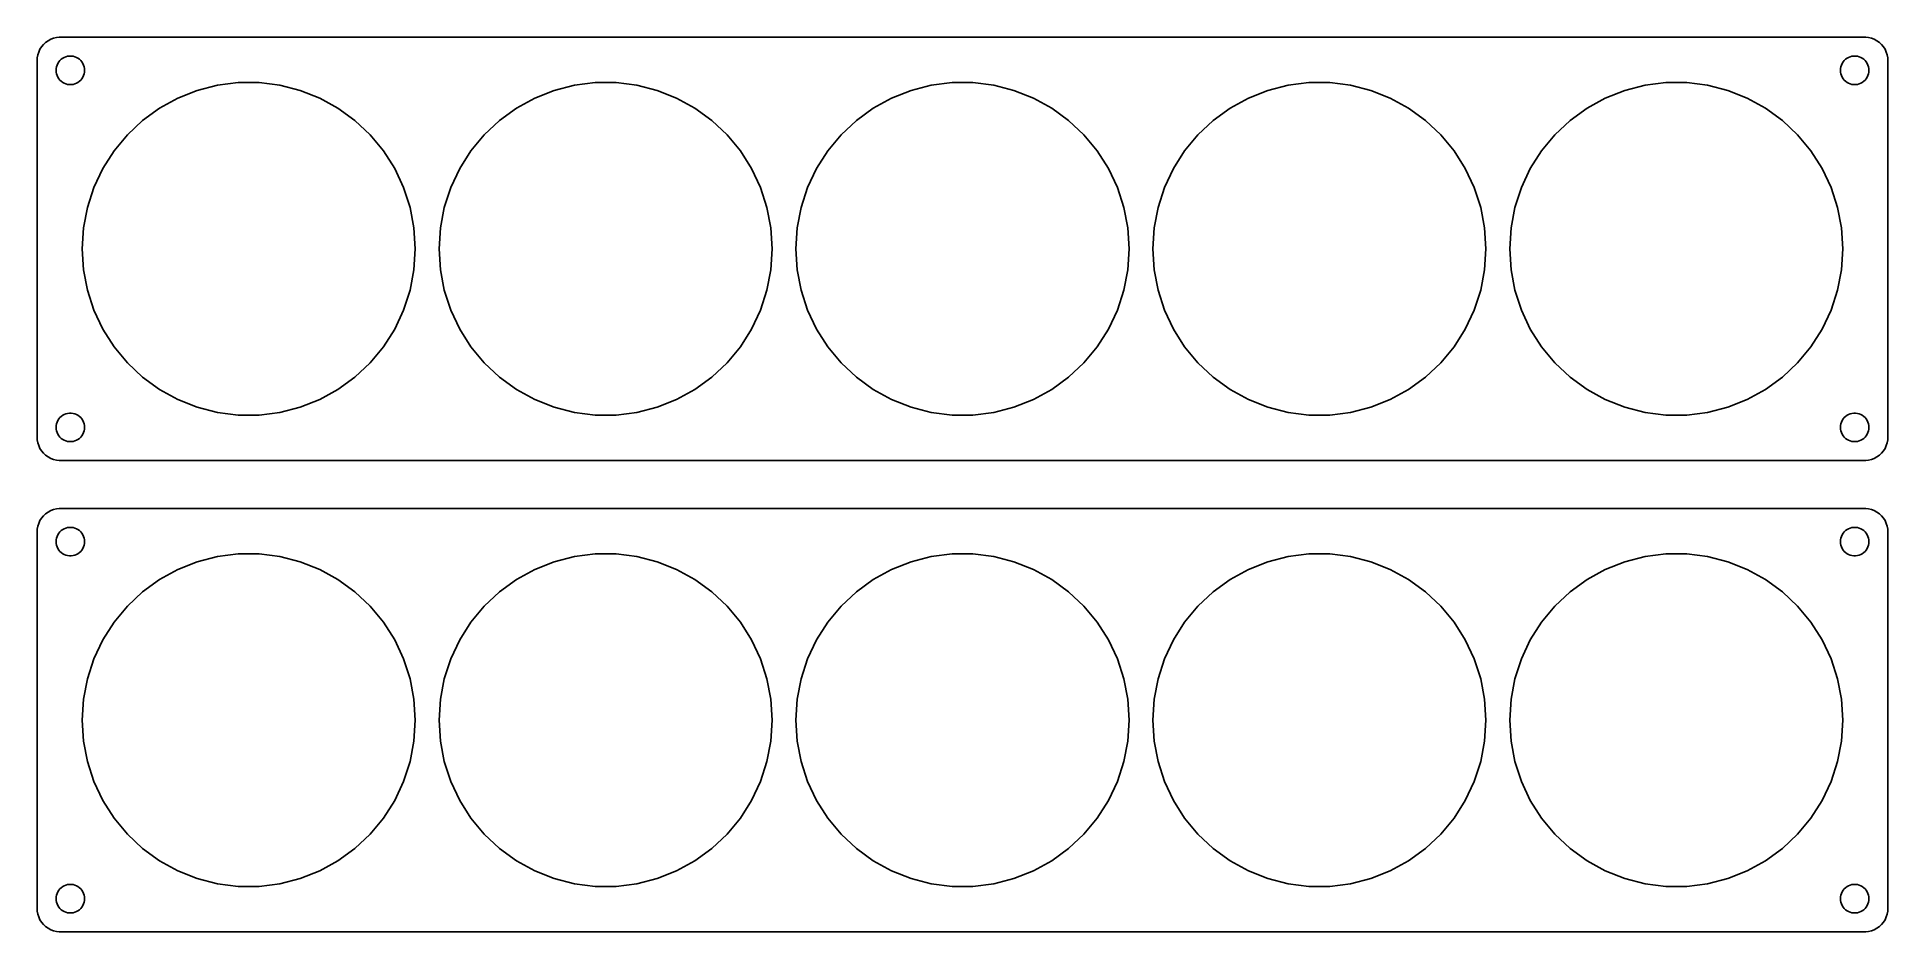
# Model space of a CAD drawing. Header units: metres. Extents: x -194 to 194, y 55 to 242.
import ezdxf

# ---------------------------------------------------------------- set-up
doc = ezdxf.new("R2010")
doc.units = ezdxf.units.M

msp = doc.modelspace()

# ---------------------------------------------------------------- linework, layer by layer
for p, q in [((-192.687, 241.353), (-193.145, 240.923)), ((-192.179, 241.722), (-192.687, 241.353)), ((-191.629, 242.024), (-192.179, 241.722)), ((-191.045, 242.255), (-191.629, 242.024)), ((-190.437, 242.411), (-191.045, 242.255)), ((-189.814, 242.49), (-190.437, 242.411)), ((189.814, 242.49), (-189.814, 242.49)), ((190.437, 242.411), (189.814, 242.49)), ((191.045, 242.255), (190.437, 242.411)), ((191.629, 242.024), (191.045, 242.255)), ((192.179, 241.722), (191.629, 242.024)), ((192.687, 241.353), (192.179, 241.722)), ((193.145, 240.923), (192.687, 241.353)), ((-194.461, 238.127), (-194.5, 237.5)), ((-194.5, 237.5), (-194.5, 158.5)), ((-194.343, 238.743), (-194.461, 238.127)), ((-194.149, 239.341), (-194.343, 238.743)), ((-193.882, 239.909), (-194.149, 239.341)), ((-193.545, 240.439), (-193.882, 239.909)), ((-193.145, 240.923), (-193.545, 240.439)), ((-189.927, 237.263), (-189.687, 237.554)), ((-189.687, 237.554), (-189.412, 237.812)), ((-189.412, 237.812), (-189.107, 238.033)), ((-189.107, 238.033), (-188.777, 238.214)), ((-188.777, 238.214), (-188.427, 238.353)), ((-188.427, 238.353), (-188.062, 238.447)), ((-188.062, 238.447), (-187.688, 238.494)), ((-187.688, 238.494), (-187.312, 238.494)), ((-187.312, 238.494), (-186.938, 238.447)), ((-186.938, 238.447), (-186.573, 238.353)), ((-186.573, 238.353), (-186.223, 238.214)), ((-186.223, 238.214), (-185.893, 238.033)), ((-185.893, 238.033), (-185.588, 237.812)), ((-185.588, 237.812), (-185.313, 237.554)), ((-185.313, 237.554), (-185.073, 237.263)), ((185.073, 237.263), (185.313, 237.554)), ((185.313, 237.554), (185.588, 237.812)), ((185.588, 237.812), (185.893, 238.033)), ((185.893, 238.033), (186.223, 238.214)), ((186.223, 238.214), (186.573, 238.353)), ((186.573, 238.353), (186.938, 238.447)), ((186.938, 238.447), (187.312, 238.494)), ((187.312, 238.494), (187.688, 238.494)), ((187.688, 238.494), (188.062, 238.447)), ((188.062, 238.447), (188.427, 238.353)), ((188.427, 238.353), (188.777, 238.214)), ((188.777, 238.214), (189.107, 238.033)), ((189.107, 238.033), (189.412, 237.812)), ((189.412, 237.812), (189.687, 237.554)), ((189.687, 237.554), (189.927, 237.263)), ((193.545, 240.439), (193.145, 240.923)), ((193.882, 239.909), (193.545, 240.439)), ((194.149, 239.341), (193.882, 239.909)), ((194.343, 238.743), (194.149, 239.341)), ((194.461, 238.127), (194.343, 238.743)), ((194.5, 237.5), (194.461, 238.127)), ((194.5, 158.5), (194.5, 237.5)), ((-190.5, 235.5), (-190.476, 235.876)), ((-190.476, 235.124), (-190.5, 235.5)), ((-190.476, 235.876), (-190.406, 236.246)), ((-190.406, 234.754), (-190.476, 235.124)), ((-190.406, 236.246), (-190.289, 236.604)), ((-190.289, 234.396), (-190.406, 234.754)), ((-190.289, 236.604), (-190.129, 236.945)), ((-190.129, 234.055), (-190.289, 234.396)), ((-190.129, 236.945), (-189.927, 237.263)), ((-189.927, 233.737), (-190.129, 234.055)), ((-189.687, 233.446), (-189.927, 233.737)), ((-189.412, 233.188), (-189.687, 233.446)), ((-185.313, 233.446), (-185.588, 233.188)), ((-185.073, 233.737), (-185.313, 233.446)), ((-185.073, 237.263), (-184.871, 236.945)), ((-184.871, 234.055), (-185.073, 233.737)), ((-184.871, 236.945), (-184.711, 236.604)), ((-184.711, 234.396), (-184.871, 234.055)), ((-184.711, 236.604), (-184.594, 236.246)), ((-184.594, 234.754), (-184.711, 234.396)), ((-184.594, 236.246), (-184.524, 235.876)), ((-184.524, 235.124), (-184.594, 234.754)), ((-184.524, 235.876), (-184.5, 235.5)), ((-184.5, 235.5), (-184.524, 235.124)), ((184.5, 235.5), (184.524, 235.876)), ((184.524, 235.124), (184.5, 235.5)), ((184.524, 235.876), (184.594, 236.246)), ((184.594, 234.754), (184.524, 235.124)), ((184.594, 236.246), (184.711, 236.604)), ((184.711, 234.396), (184.594, 234.754)), ((184.711, 236.604), (184.871, 236.945)), ((184.871, 234.055), (184.711, 234.396)), ((184.871, 236.945), (185.073, 237.263)), ((185.073, 233.737), (184.871, 234.055)), ((185.313, 233.446), (185.073, 233.737)), ((185.588, 233.188), (185.313, 233.446)), ((189.687, 233.446), (189.412, 233.188)), ((189.927, 233.737), (189.687, 233.446)), ((189.927, 237.263), (190.129, 236.945)), ((190.129, 234.055), (189.927, 233.737)), ((190.129, 236.945), (190.289, 236.604)), ((190.289, 234.396), (190.129, 234.055)), ((190.289, 236.604), (190.406, 236.246)), ((190.406, 234.754), (190.289, 234.396)), ((190.406, 236.246), (190.476, 235.876)), ((190.476, 235.124), (190.406, 234.754)), ((190.476, 235.876), (190.5, 235.5)), ((190.5, 235.5), (190.476, 235.124)), ((-189.107, 232.967), (-189.412, 233.188)), ((-188.777, 232.786), (-189.107, 232.967)), ((-188.427, 232.647), (-188.777, 232.786)), ((-188.062, 232.553), (-188.427, 232.647)), ((-187.688, 232.506), (-188.062, 232.553)), ((-187.312, 232.506), (-187.688, 232.506)), ((-186.938, 232.553), (-187.312, 232.506)), ((-186.573, 232.647), (-186.938, 232.553)), ((-186.223, 232.786), (-186.573, 232.647)), ((-185.893, 232.967), (-186.223, 232.786)), ((-185.588, 233.188), (-185.893, 232.967)), ((-168.754, 227.551), (-164.902, 229.669)), ((-164.902, 229.669), (-160.816, 231.287)), ((-160.816, 231.287), (-156.558, 232.38)), ((-156.558, 232.38), (-152.198, 232.931)), ((-152.198, 232.931), (-147.802, 232.931)), ((-147.802, 232.931), (-143.442, 232.38)), ((-143.442, 232.38), (-139.184, 231.287)), ((-139.184, 231.287), (-135.098, 229.669)), ((-135.098, 229.669), (-131.246, 227.551)), ((-93.7539, 227.551), (-89.9023, 229.669)), ((-89.9023, 229.669), (-85.8156, 231.287)), ((-85.8156, 231.287), (-81.5583, 232.38)), ((-81.5583, 232.38), (-77.1977, 232.931)), ((-77.1977, 232.931), (-72.8023, 232.931)), ((-72.8023, 232.931), (-68.4417, 232.38)), ((-68.4417, 232.38), (-64.1844, 231.287)), ((-64.1844, 231.287), (-60.0977, 229.669)), ((-60.0977, 229.669), (-56.2461, 227.551)), ((-18.7539, 227.551), (-14.9023, 229.669)), ((-14.9023, 229.669), (-10.8156, 231.287)), ((-10.8156, 231.287), (-6.5583, 232.38)), ((-6.5583, 232.38), (-2.1977, 232.931)), ((-2.1977, 232.931), (2.1977, 232.931)), ((2.1977, 232.931), (6.5583, 232.38)), ((6.5583, 232.38), (10.8156, 231.287)), ((10.8156, 231.287), (14.9023, 229.669)), ((14.9023, 229.669), (18.7539, 227.551)), ((56.2461, 227.551), (60.0977, 229.669)), ((60.0977, 229.669), (64.1844, 231.287)), ((64.1844, 231.287), (68.4417, 232.38)), ((68.4417, 232.38), (72.8023, 232.931)), ((72.8023, 232.931), (77.1977, 232.931)), ((77.1977, 232.931), (81.5583, 232.38)), ((81.5583, 232.38), (85.8156, 231.287)), ((85.8156, 231.287), (89.9023, 229.669)), ((89.9023, 229.669), (93.7539, 227.551)), ((131.246, 227.551), (135.098, 229.669)), ((135.098, 229.669), (139.184, 231.287)), ((139.184, 231.287), (143.442, 232.38)), ((143.442, 232.38), (147.802, 232.931)), ((147.802, 232.931), (152.198, 232.931)), ((152.198, 232.931), (156.558, 232.38)), ((156.558, 232.38), (160.816, 231.287)), ((160.816, 231.287), (164.902, 229.669)), ((164.902, 229.669), (168.754, 227.551)), ((185.893, 232.967), (185.588, 233.188)), ((186.223, 232.786), (185.893, 232.967)), ((186.573, 232.647), (186.223, 232.786)), ((186.938, 232.553), (186.573, 232.647)), ((187.312, 232.506), (186.938, 232.553)), ((187.688, 232.506), (187.312, 232.506)), ((188.062, 232.553), (187.688, 232.506)), ((188.427, 232.647), (188.062, 232.553)), ((188.777, 232.786), (188.427, 232.647)), ((189.107, 232.967), (188.777, 232.786)), ((189.412, 233.188), (189.107, 232.967)), ((-172.31, 224.968), (-168.754, 227.551)), ((-131.246, 227.551), (-127.69, 224.968)), ((-97.3098, 224.968), (-93.7539, 227.551)), ((-56.2461, 227.551), (-52.6902, 224.968)), ((-22.3098, 224.968), (-18.7539, 227.551)), ((18.7539, 227.551), (22.3098, 224.968)), ((52.6902, 224.968), (56.2461, 227.551)), ((93.7539, 227.551), (97.3098, 224.968)), ((127.69, 224.968), (131.246, 227.551)), ((168.754, 227.551), (172.31, 224.968)), ((-178.316, 218.572), (-175.514, 221.959)), ((-175.514, 221.959), (-172.31, 224.968)), ((-127.69, 224.968), (-124.486, 221.959)), ((-124.486, 221.959), (-121.684, 218.572)), ((-103.316, 218.572), (-100.514, 221.959)), ((-100.514, 221.959), (-97.3098, 224.968)), ((-52.6902, 224.968), (-49.4861, 221.959)), ((-49.4861, 221.959), (-46.6844, 218.572)), ((-28.3156, 218.572), (-25.5139, 221.959)), ((-25.5139, 221.959), (-22.3098, 224.968)), ((22.3098, 224.968), (25.5139, 221.959)), ((25.5139, 221.959), (28.3156, 218.572)), ((46.6844, 218.572), (49.4861, 221.959)), ((49.4861, 221.959), (52.6902, 224.968)), ((97.3098, 224.968), (100.514, 221.959)), ((100.514, 221.959), (103.316, 218.572)), ((121.684, 218.572), (124.486, 221.959)), ((124.486, 221.959), (127.69, 224.968)), ((172.31, 224.968), (175.514, 221.959)), ((175.514, 221.959), (178.316, 218.572)), ((-180.671, 214.861), (-178.316, 218.572)), ((-121.684, 218.572), (-119.329, 214.861)), ((-105.671, 214.861), (-103.316, 218.572)), ((-46.6844, 218.572), (-44.3293, 214.861)), ((-30.6707, 214.861), (-28.3156, 218.572)), ((28.3156, 218.572), (30.6707, 214.861)), ((44.3293, 214.861), (46.6844, 218.572)), ((103.316, 218.572), (105.671, 214.861)), ((119.329, 214.861), (121.684, 218.572)), ((178.316, 218.572), (180.671, 214.861)), ((-182.542, 210.884), (-180.671, 214.861)), ((-119.329, 214.861), (-117.458, 210.884)), ((-107.542, 210.884), (-105.671, 214.861)), ((-44.3293, 214.861), (-42.4578, 210.884)), ((-32.5422, 210.884), (-30.6707, 214.861)), ((30.6707, 214.861), (32.5422, 210.884)), ((42.4578, 210.884), (44.3293, 214.861)), ((105.671, 214.861), (107.542, 210.884)), ((117.458, 210.884), (119.329, 214.861)), ((180.671, 214.861), (182.542, 210.884)), ((-183.9, 206.704), (-182.542, 210.884)), ((-117.458, 210.884), (-116.1, 206.704)), ((-108.9, 206.704), (-107.542, 210.884)), ((-42.4578, 210.884), (-41.0996, 206.704)), ((-33.9004, 206.704), (-32.5422, 210.884)), ((32.5422, 210.884), (33.9004, 206.704)), ((41.0996, 206.704), (42.4578, 210.884)), ((107.542, 210.884), (108.9, 206.704)), ((116.1, 206.704), (117.458, 210.884)), ((182.542, 210.884), (183.9, 206.704)), ((-184.724, 202.387), (-183.9, 206.704)), ((-116.1, 206.704), (-115.276, 202.387)), ((-109.724, 202.387), (-108.9, 206.704)), ((-41.0996, 206.704), (-40.276, 202.387)), ((-34.724, 202.387), (-33.9004, 206.704)), ((33.9004, 206.704), (34.724, 202.387)), ((40.276, 202.387), (41.0996, 206.704)), ((108.9, 206.704), (109.724, 202.387)), ((115.276, 202.387), (116.1, 206.704)), ((183.9, 206.704), (184.724, 202.387)), ((-185, 198), (-184.724, 202.387)), ((-115.276, 202.387), (-115, 198)), ((-110, 198), (-109.724, 202.387)), ((-40.276, 202.387), (-40, 198)), ((-35, 198), (-34.724, 202.387)), ((34.724, 202.387), (35, 198)), ((40, 198), (40.276, 202.387)), ((109.724, 202.387), (110, 198)), ((115, 198), (115.276, 202.387)), ((184.724, 202.387), (185, 198)), ((-184.724, 193.613), (-185, 198)), ((-115, 198), (-115.276, 193.613)), ((-109.724, 193.613), (-110, 198)), ((-40, 198), (-40.276, 193.613)), ((-34.724, 193.613), (-35, 198)), ((35, 198), (34.724, 193.613)), ((40.276, 193.613), (40, 198)), ((110, 198), (109.724, 193.613)), ((115.276, 193.613), (115, 198)), ((185, 198), (184.724, 193.613)), ((-183.9, 189.296), (-184.724, 193.613)), ((-115.276, 193.613), (-116.1, 189.296)), ((-108.9, 189.296), (-109.724, 193.613)), ((-40.276, 193.613), (-41.0996, 189.296)), ((-33.9004, 189.296), (-34.724, 193.613)), ((34.724, 193.613), (33.9004, 189.296)), ((41.0996, 189.296), (40.276, 193.613)), ((109.724, 193.613), (108.9, 189.296)), ((116.1, 189.296), (115.276, 193.613)), ((184.724, 193.613), (183.9, 189.296)), ((-182.542, 185.116), (-183.9, 189.296)), ((-116.1, 189.296), (-117.458, 185.116)), ((-107.542, 185.116), (-108.9, 189.296)), ((-41.0996, 189.296), (-42.4578, 185.116)), ((-32.5422, 185.116), (-33.9004, 189.296)), ((33.9004, 189.296), (32.5422, 185.116)), ((42.4578, 185.116), (41.0996, 189.296)), ((108.9, 189.296), (107.542, 185.116)), ((117.458, 185.116), (116.1, 189.296)), ((183.9, 189.296), (182.542, 185.116)), ((-180.671, 181.139), (-182.542, 185.116)), ((-117.458, 185.116), (-119.329, 181.139)), ((-105.671, 181.139), (-107.542, 185.116)), ((-42.4578, 185.116), (-44.3293, 181.139)), ((-30.6707, 181.139), (-32.5422, 185.116)), ((32.5422, 185.116), (30.6707, 181.139)), ((44.3293, 181.139), (42.4578, 185.116)), ((107.542, 185.116), (105.671, 181.139)), ((119.329, 181.139), (117.458, 185.116)), ((182.542, 185.116), (180.671, 181.139)), ((-178.316, 177.428), (-180.671, 181.139)), ((-119.329, 181.139), (-121.684, 177.428)), ((-103.316, 177.428), (-105.671, 181.139)), ((-44.3293, 181.139), (-46.6844, 177.428)), ((-28.3156, 177.428), (-30.6707, 181.139)), ((30.6707, 181.139), (28.3156, 177.428)), ((46.6844, 177.428), (44.3293, 181.139)), ((105.671, 181.139), (103.316, 177.428)), ((121.684, 177.428), (119.329, 181.139)), ((180.671, 181.139), (178.316, 177.428)), ((-175.514, 174.041), (-178.316, 177.428)), ((-121.684, 177.428), (-124.486, 174.041)), ((-100.514, 174.041), (-103.316, 177.428)), ((-46.6844, 177.428), (-49.4861, 174.041)), ((-25.5139, 174.041), (-28.3156, 177.428)), ((28.3156, 177.428), (25.5139, 174.041)), ((49.4861, 174.041), (46.6844, 177.428)), ((103.316, 177.428), (100.514, 174.041)), ((124.486, 174.041), (121.684, 177.428)), ((178.316, 177.428), (175.514, 174.041)), ((-172.31, 171.032), (-175.514, 174.041)), ((-124.486, 174.041), (-127.69, 171.032)), ((-97.3098, 171.032), (-100.514, 174.041)), ((-49.4861, 174.041), (-52.6902, 171.032)), ((-22.3098, 171.032), (-25.5139, 174.041)), ((25.5139, 174.041), (22.3098, 171.032)), ((52.6902, 171.032), (49.4861, 174.041)), ((100.514, 174.041), (97.3098, 171.032)), ((127.69, 171.032), (124.486, 174.041)), ((175.514, 174.041), (172.31, 171.032)), ((-168.754, 168.449), (-172.31, 171.032)), ((-164.902, 166.331), (-168.754, 168.449)), ((-131.246, 168.449), (-135.098, 166.331)), ((-127.69, 171.032), (-131.246, 168.449)), ((-93.7539, 168.449), (-97.3098, 171.032)), ((-89.9023, 166.331), (-93.7539, 168.449)), ((-56.2461, 168.449), (-60.0977, 166.331)), ((-52.6902, 171.032), (-56.2461, 168.449)), ((-18.7539, 168.449), (-22.3098, 171.032)), ((-14.9023, 166.331), (-18.7539, 168.449)), ((18.7539, 168.449), (14.9023, 166.331)), ((22.3098, 171.032), (18.7539, 168.449)), ((56.2461, 168.449), (52.6902, 171.032)), ((60.0977, 166.331), (56.2461, 168.449)), ((93.7539, 168.449), (89.9023, 166.331)), ((97.3098, 171.032), (93.7539, 168.449)), ((131.246, 168.449), (127.69, 171.032)), ((135.098, 166.331), (131.246, 168.449)), ((168.754, 168.449), (164.902, 166.331)), ((172.31, 171.032), (168.754, 168.449)), ((-188.427, 163.353), (-188.062, 163.447)), ((-188.062, 163.447), (-187.688, 163.494)), ((-187.688, 163.494), (-187.312, 163.494)), ((-187.312, 163.494), (-186.938, 163.447)), ((-186.938, 163.447), (-186.573, 163.353)), ((-160.816, 164.713), (-164.902, 166.331)), ((-156.558, 163.62), (-160.816, 164.713)), ((-152.198, 163.069), (-156.558, 163.62)), ((-143.442, 163.62), (-147.802, 163.069)), ((-139.184, 164.713), (-143.442, 163.62)), ((-135.098, 166.331), (-139.184, 164.713)), ((-85.8156, 164.713), (-89.9023, 166.331)), ((-81.5583, 163.62), (-85.8156, 164.713)), ((-77.1977, 163.069), (-81.5583, 163.62)), ((-68.4417, 163.62), (-72.8023, 163.069)), ((-64.1844, 164.713), (-68.4417, 163.62)), ((-60.0977, 166.331), (-64.1844, 164.713)), ((-10.8156, 164.713), (-14.9023, 166.331)), ((-6.5583, 163.62), (-10.8156, 164.713)), ((-2.1977, 163.069), (-6.5583, 163.62)), ((6.5583, 163.62), (2.1977, 163.069)), ((10.8156, 164.713), (6.5583, 163.62)), ((14.9023, 166.331), (10.8156, 164.713)), ((64.1844, 164.713), (60.0977, 166.331)), ((68.4417, 163.62), (64.1844, 164.713)), ((72.8023, 163.069), (68.4417, 163.62)), ((81.5583, 163.62), (77.1977, 163.069)), ((85.8156, 164.713), (81.5583, 163.62)), ((89.9023, 166.331), (85.8156, 164.713)), ((139.184, 164.713), (135.098, 166.331)), ((143.442, 163.62), (139.184, 164.713)), ((147.802, 163.069), (143.442, 163.62)), ((156.558, 163.62), (152.198, 163.069)), ((160.816, 164.713), (156.558, 163.62)), ((164.902, 166.331), (160.816, 164.713)), ((186.573, 163.353), (186.938, 163.447)), ((186.938, 163.447), (187.312, 163.494)), ((187.312, 163.494), (187.688, 163.494)), ((187.688, 163.494), (188.062, 163.447)), ((188.062, 163.447), (188.427, 163.353)), ((-190.5, 160.5), (-190.476, 160.876)), ((-190.476, 160.124), (-190.5, 160.5)), ((-190.476, 160.876), (-190.406, 161.246)), ((-190.406, 159.754), (-190.476, 160.124)), ((-190.406, 161.246), (-190.289, 161.604)), ((-190.289, 159.396), (-190.406, 159.754)), ((-190.289, 161.604), (-190.129, 161.945)), ((-190.129, 161.945), (-189.927, 162.263)), ((-189.927, 162.263), (-189.687, 162.554)), ((-189.687, 162.554), (-189.412, 162.812)), ((-189.412, 162.812), (-189.107, 163.033)), ((-189.107, 163.033), (-188.777, 163.214)), ((-188.777, 163.214), (-188.427, 163.353)), ((-186.573, 163.353), (-186.223, 163.214)), ((-186.223, 163.214), (-185.893, 163.033)), ((-185.893, 163.033), (-185.588, 162.812)), ((-185.588, 162.812), (-185.313, 162.554)), ((-185.313, 162.554), (-185.073, 162.263)), ((-185.073, 162.263), (-184.871, 161.945)), ((-184.871, 161.945), (-184.711, 161.604)), ((-184.711, 161.604), (-184.594, 161.246)), ((-184.594, 159.754), (-184.711, 159.396)), ((-184.594, 161.246), (-184.524, 160.876)), ((-184.524, 160.124), (-184.594, 159.754)), ((-184.524, 160.876), (-184.5, 160.5)), ((-184.5, 160.5), (-184.524, 160.124)), ((-147.802, 163.069), (-152.198, 163.069)), ((-72.8023, 163.069), (-77.1977, 163.069)), ((2.1977, 163.069), (-2.1977, 163.069)), ((77.1977, 163.069), (72.8023, 163.069)), ((152.198, 163.069), (147.802, 163.069)), ((184.5, 160.5), (184.524, 160.876)), ((184.524, 160.124), (184.5, 160.5)), ((184.524, 160.876), (184.594, 161.246)), ((184.594, 159.754), (184.524, 160.124)), ((184.594, 161.246), (184.711, 161.604)), ((184.711, 159.396), (184.594, 159.754)), ((184.711, 161.604), (184.871, 161.945)), ((184.871, 161.945), (185.073, 162.263)), ((185.073, 162.263), (185.313, 162.554)), ((185.313, 162.554), (185.588, 162.812)), ((185.588, 162.812), (185.893, 163.033)), ((185.893, 163.033), (186.223, 163.214)), ((186.223, 163.214), (186.573, 163.353)), ((188.427, 163.353), (188.777, 163.214)), ((188.777, 163.214), (189.107, 163.033)), ((189.107, 163.033), (189.412, 162.812)), ((189.412, 162.812), (189.687, 162.554)), ((189.687, 162.554), (189.927, 162.263)), ((189.927, 162.263), (190.129, 161.945)), ((190.129, 161.945), (190.289, 161.604)), ((190.289, 161.604), (190.406, 161.246)), ((190.406, 159.754), (190.289, 159.396)), ((190.406, 161.246), (190.476, 160.876)), ((190.476, 160.124), (190.406, 159.754)), ((190.476, 160.876), (190.5, 160.5)), ((190.5, 160.5), (190.476, 160.124)), ((-194.5, 158.5), (-194.461, 157.873)), ((-194.461, 157.873), (-194.343, 157.257)), ((-194.343, 157.257), (-194.149, 156.659)), ((-194.149, 156.659), (-193.882, 156.091)), ((-193.882, 156.091), (-193.545, 155.561)), ((-190.129, 159.055), (-190.289, 159.396)), ((-189.927, 158.737), (-190.129, 159.055)), ((-189.687, 158.446), (-189.927, 158.737)), ((-189.412, 158.188), (-189.687, 158.446)), ((-189.107, 157.967), (-189.412, 158.188)), ((-188.777, 157.786), (-189.107, 157.967)), ((-188.427, 157.647), (-188.777, 157.786)), ((-188.062, 157.553), (-188.427, 157.647)), ((-187.688, 157.506), (-188.062, 157.553)), ((-187.312, 157.506), (-187.688, 157.506)), ((-186.938, 157.553), (-187.312, 157.506)), ((-186.573, 157.647), (-186.938, 157.553)), ((-186.223, 157.786), (-186.573, 157.647)), ((-185.893, 157.967), (-186.223, 157.786)), ((-185.588, 158.188), (-185.893, 157.967)), ((-185.313, 158.446), (-185.588, 158.188)), ((-185.073, 158.737), (-185.313, 158.446)), ((-184.871, 159.055), (-185.073, 158.737)), ((-184.711, 159.396), (-184.871, 159.055)), ((184.871, 159.055), (184.711, 159.396)), ((185.073, 158.737), (184.871, 159.055)), ((185.313, 158.446), (185.073, 158.737)), ((185.588, 158.188), (185.313, 158.446)), ((185.893, 157.967), (185.588, 158.188)), ((186.223, 157.786), (185.893, 157.967)), ((186.573, 157.647), (186.223, 157.786)), ((186.938, 157.553), (186.573, 157.647)), ((187.312, 157.506), (186.938, 157.553)), ((187.688, 157.506), (187.312, 157.506)), ((188.062, 157.553), (187.688, 157.506)), ((188.427, 157.647), (188.062, 157.553)), ((188.777, 157.786), (188.427, 157.647)), ((189.107, 157.967), (188.777, 157.786)), ((189.412, 158.188), (189.107, 157.967)), ((189.687, 158.446), (189.412, 158.188)), ((189.927, 158.737), (189.687, 158.446)), ((190.129, 159.055), (189.927, 158.737)), ((190.289, 159.396), (190.129, 159.055)), ((193.545, 155.561), (193.882, 156.091)), ((193.882, 156.091), (194.149, 156.659)), ((194.149, 156.659), (194.343, 157.257)), ((194.343, 157.257), (194.461, 157.873)), ((194.461, 157.873), (194.5, 158.5)), ((-193.545, 155.561), (-193.145, 155.077)), ((-193.145, 155.077), (-192.687, 154.647)), ((-192.687, 154.647), (-192.179, 154.278)), ((-192.179, 154.278), (-191.629, 153.976)), ((-191.629, 153.976), (-191.045, 153.745)), ((-191.045, 153.745), (-190.437, 153.589)), ((-190.437, 153.589), (-189.814, 153.51)), ((-189.814, 153.51), (189.814, 153.51)), ((189.814, 153.51), (190.437, 153.589)), ((190.437, 153.589), (191.045, 153.745)), ((191.045, 153.745), (191.629, 153.976)), ((191.629, 153.976), (192.179, 154.278)), ((192.179, 154.278), (192.687, 154.647)), ((192.687, 154.647), (193.145, 155.077)), ((193.145, 155.077), (193.545, 155.561)), ((-194.149, 140.341), (-194.343, 139.743)), ((-193.882, 140.909), (-194.149, 140.341)), ((-193.545, 141.439), (-193.882, 140.909)), ((-193.145, 141.923), (-193.545, 141.439)), ((-192.687, 142.353), (-193.145, 141.923)), ((-192.179, 142.722), (-192.687, 142.353)), ((-191.629, 143.024), (-192.179, 142.722)), ((-191.045, 143.255), (-191.629, 143.024)), ((-190.437, 143.411), (-191.045, 143.255)), ((-189.814, 143.49), (-190.437, 143.411)), ((189.814, 143.49), (-189.814, 143.49)), ((190.437, 143.411), (189.814, 143.49)), ((191.045, 143.255), (190.437, 143.411)), ((191.629, 143.024), (191.045, 143.255)), ((192.179, 142.722), (191.629, 143.024)), ((192.687, 142.353), (192.179, 142.722)), ((193.145, 141.923), (192.687, 142.353)), ((193.545, 141.439), (193.145, 141.923)), ((193.882, 140.909), (193.545, 141.439)), ((194.149, 140.341), (193.882, 140.909)), ((194.343, 139.743), (194.149, 140.341)), ((-194.461, 139.127), (-194.5, 138.5)), ((-194.5, 138.5), (-194.5, 59.5)), ((-194.343, 139.743), (-194.461, 139.127)), ((-190.5, 136.5), (-190.476, 136.876)), ((-190.476, 136.124), (-190.5, 136.5)), ((-190.476, 136.876), (-190.406, 137.246)), ((-190.406, 137.246), (-190.289, 137.604)), ((-190.289, 137.604), (-190.129, 137.945)), ((-190.129, 137.945), (-189.927, 138.263)), ((-189.927, 138.263), (-189.687, 138.554)), ((-189.687, 138.554), (-189.412, 138.812)), ((-189.412, 138.812), (-189.107, 139.033)), ((-189.107, 139.033), (-188.777, 139.214)), ((-188.777, 139.214), (-188.427, 139.353)), ((-188.427, 139.353), (-188.062, 139.447)), ((-188.062, 139.447), (-187.688, 139.494)), ((-187.688, 139.494), (-187.312, 139.494)), ((-187.312, 139.494), (-186.938, 139.447)), ((-186.938, 139.447), (-186.573, 139.353)), ((-186.573, 139.353), (-186.223, 139.214)), ((-186.223, 139.214), (-185.893, 139.033)), ((-185.893, 139.033), (-185.588, 138.812)), ((-185.588, 138.812), (-185.313, 138.554)), ((-185.313, 138.554), (-185.073, 138.263)), ((-185.073, 138.263), (-184.871, 137.945)), ((-184.871, 137.945), (-184.711, 137.604)), ((-184.711, 137.604), (-184.594, 137.246)), ((-184.594, 137.246), (-184.524, 136.876)), ((-184.524, 136.876), (-184.5, 136.5)), ((-184.5, 136.5), (-184.524, 136.124)), ((184.5, 136.5), (184.524, 136.876)), ((184.524, 136.124), (184.5, 136.5)), ((184.524, 136.876), (184.594, 137.246)), ((184.594, 137.246), (184.711, 137.604)), ((184.711, 137.604), (184.871, 137.945)), ((184.871, 137.945), (185.073, 138.263)), ((185.073, 138.263), (185.313, 138.554)), ((185.313, 138.554), (185.588, 138.812)), ((185.588, 138.812), (185.893, 139.033)), ((185.893, 139.033), (186.223, 139.214)), ((186.223, 139.214), (186.573, 139.353)), ((186.573, 139.353), (186.938, 139.447)), ((186.938, 139.447), (187.312, 139.494)), ((187.312, 139.494), (187.688, 139.494)), ((187.688, 139.494), (188.062, 139.447)), ((188.062, 139.447), (188.427, 139.353)), ((188.427, 139.353), (188.777, 139.214)), ((188.777, 139.214), (189.107, 139.033)), ((189.107, 139.033), (189.412, 138.812)), ((189.412, 138.812), (189.687, 138.554)), ((189.687, 138.554), (189.927, 138.263)), ((189.927, 138.263), (190.129, 137.945)), ((190.129, 137.945), (190.289, 137.604)), ((190.289, 137.604), (190.406, 137.246)), ((190.406, 137.246), (190.476, 136.876)), ((190.476, 136.876), (190.5, 136.5)), ((190.5, 136.5), (190.476, 136.124)), ((194.461, 139.127), (194.343, 139.743)), ((194.5, 138.5), (194.461, 139.127)), ((194.5, 59.5), (194.5, 138.5)), ((-190.406, 135.754), (-190.476, 136.124)), ((-190.289, 135.396), (-190.406, 135.754)), ((-190.129, 135.055), (-190.289, 135.396)), ((-189.927, 134.737), (-190.129, 135.055)), ((-189.687, 134.446), (-189.927, 134.737)), ((-189.412, 134.188), (-189.687, 134.446)), ((-189.107, 133.967), (-189.412, 134.188)), ((-188.777, 133.786), (-189.107, 133.967)), ((-188.427, 133.647), (-188.777, 133.786)), ((-188.062, 133.553), (-188.427, 133.647)), ((-187.688, 133.506), (-188.062, 133.553)), ((-187.312, 133.506), (-187.688, 133.506)), ((-186.938, 133.553), (-187.312, 133.506)), ((-186.573, 133.647), (-186.938, 133.553)), ((-186.223, 133.786), (-186.573, 133.647)), ((-185.893, 133.967), (-186.223, 133.786)), ((-185.588, 134.188), (-185.893, 133.967)), ((-185.313, 134.446), (-185.588, 134.188)), ((-185.073, 134.737), (-185.313, 134.446)), ((-184.871, 135.055), (-185.073, 134.737)), ((-184.711, 135.396), (-184.871, 135.055)), ((-184.594, 135.754), (-184.711, 135.396)), ((-184.524, 136.124), (-184.594, 135.754)), ((-164.902, 130.669), (-160.816, 132.287)), ((-160.816, 132.287), (-156.558, 133.38)), ((-156.558, 133.38), (-152.198, 133.931)), ((-152.198, 133.931), (-147.802, 133.931)), ((-147.802, 133.931), (-143.442, 133.38)), ((-143.442, 133.38), (-139.184, 132.287)), ((-139.184, 132.287), (-135.098, 130.669)), ((-89.9023, 130.669), (-85.8156, 132.287)), ((-85.8156, 132.287), (-81.5583, 133.38)), ((-81.5583, 133.38), (-77.1977, 133.931)), ((-77.1977, 133.931), (-72.8023, 133.931)), ((-72.8023, 133.931), (-68.4417, 133.38)), ((-68.4417, 133.38), (-64.1844, 132.287)), ((-64.1844, 132.287), (-60.0977, 130.669)), ((-14.9023, 130.669), (-10.8156, 132.287)), ((-10.8156, 132.287), (-6.5583, 133.38)), ((-6.5583, 133.38), (-2.1977, 133.931)), ((-2.1977, 133.931), (2.1977, 133.931)), ((2.1977, 133.931), (6.5583, 133.38)), ((6.5583, 133.38), (10.8156, 132.287)), ((10.8156, 132.287), (14.9023, 130.669)), ((60.0977, 130.669), (64.1844, 132.287)), ((64.1844, 132.287), (68.4417, 133.38)), ((68.4417, 133.38), (72.8023, 133.931)), ((72.8023, 133.931), (77.1977, 133.931)), ((77.1977, 133.931), (81.5583, 133.38)), ((81.5583, 133.38), (85.8156, 132.287)), ((85.8156, 132.287), (89.9023, 130.669)), ((135.098, 130.669), (139.184, 132.287)), ((139.184, 132.287), (143.442, 133.38)), ((143.442, 133.38), (147.802, 133.931)), ((147.802, 133.931), (152.198, 133.931)), ((152.198, 133.931), (156.558, 133.38)), ((156.558, 133.38), (160.816, 132.287)), ((160.816, 132.287), (164.902, 130.669)), ((184.594, 135.754), (184.524, 136.124)), ((184.711, 135.396), (184.594, 135.754)), ((184.871, 135.055), (184.711, 135.396)), ((185.073, 134.737), (184.871, 135.055)), ((185.313, 134.446), (185.073, 134.737)), ((185.588, 134.188), (185.313, 134.446)), ((185.893, 133.967), (185.588, 134.188)), ((186.223, 133.786), (185.893, 133.967)), ((186.573, 133.647), (186.223, 133.786)), ((186.938, 133.553), (186.573, 133.647)), ((187.312, 133.506), (186.938, 133.553)), ((187.688, 133.506), (187.312, 133.506)), ((188.062, 133.553), (187.688, 133.506)), ((188.427, 133.647), (188.062, 133.553)), ((188.777, 133.786), (188.427, 133.647)), ((189.107, 133.967), (188.777, 133.786)), ((189.412, 134.188), (189.107, 133.967)), ((189.687, 134.446), (189.412, 134.188)), ((189.927, 134.737), (189.687, 134.446)), ((190.129, 135.055), (189.927, 134.737)), ((190.289, 135.396), (190.129, 135.055)), ((190.406, 135.754), (190.289, 135.396)), ((190.476, 136.124), (190.406, 135.754)), ((-172.31, 125.968), (-168.754, 128.551)), ((-168.754, 128.551), (-164.902, 130.669)), ((-135.098, 130.669), (-131.246, 128.551)), ((-131.246, 128.551), (-127.69, 125.968)), ((-97.3098, 125.968), (-93.7539, 128.551)), ((-93.7539, 128.551), (-89.9023, 130.669)), ((-60.0977, 130.669), (-56.2461, 128.551)), ((-56.2461, 128.551), (-52.6902, 125.968)), ((-22.3098, 125.968), (-18.7539, 128.551)), ((-18.7539, 128.551), (-14.9023, 130.669)), ((14.9023, 130.669), (18.7539, 128.551)), ((18.7539, 128.551), (22.3098, 125.968)), ((52.6902, 125.968), (56.2461, 128.551)), ((56.2461, 128.551), (60.0977, 130.669)), ((89.9023, 130.669), (93.7539, 128.551)), ((93.7539, 128.551), (97.3098, 125.968)), ((127.69, 125.968), (131.246, 128.551)), ((131.246, 128.551), (135.098, 130.669)), ((164.902, 130.669), (168.754, 128.551)), ((168.754, 128.551), (172.31, 125.968)), ((-175.514, 122.959), (-172.31, 125.968)), ((-127.69, 125.968), (-124.486, 122.959)), ((-100.514, 122.959), (-97.3098, 125.968)), ((-52.6902, 125.968), (-49.4861, 122.959)), ((-25.5139, 122.959), (-22.3098, 125.968)), ((22.3098, 125.968), (25.5139, 122.959)), ((49.4861, 122.959), (52.6902, 125.968)), ((97.3098, 125.968), (100.514, 122.959)), ((124.486, 122.959), (127.69, 125.968)), ((172.31, 125.968), (175.514, 122.959)), ((-178.316, 119.572), (-175.514, 122.959)), ((-124.486, 122.959), (-121.684, 119.572)), ((-103.316, 119.572), (-100.514, 122.959)), ((-49.4861, 122.959), (-46.6844, 119.572)), ((-28.3156, 119.572), (-25.5139, 122.959)), ((25.5139, 122.959), (28.3156, 119.572)), ((46.6844, 119.572), (49.4861, 122.959)), ((100.514, 122.959), (103.316, 119.572)), ((121.684, 119.572), (124.486, 122.959)), ((175.514, 122.959), (178.316, 119.572)), ((-180.671, 115.861), (-178.316, 119.572)), ((-121.684, 119.572), (-119.329, 115.861)), ((-105.671, 115.861), (-103.316, 119.572)), ((-46.6844, 119.572), (-44.3293, 115.861)), ((-30.6707, 115.861), (-28.3156, 119.572)), ((28.3156, 119.572), (30.6707, 115.861)), ((44.3293, 115.861), (46.6844, 119.572)), ((103.316, 119.572), (105.671, 115.861)), ((119.329, 115.861), (121.684, 119.572)), ((178.316, 119.572), (180.671, 115.861)), ((-182.542, 111.884), (-180.671, 115.861)), ((-119.329, 115.861), (-117.458, 111.884)), ((-107.542, 111.884), (-105.671, 115.861)), ((-44.3293, 115.861), (-42.4578, 111.884)), ((-32.5422, 111.884), (-30.6707, 115.861)), ((30.6707, 115.861), (32.5422, 111.884)), ((42.4578, 111.884), (44.3293, 115.861)), ((105.671, 115.861), (107.542, 111.884)), ((117.458, 111.884), (119.329, 115.861)), ((180.671, 115.861), (182.542, 111.884)), ((-183.9, 107.704), (-182.542, 111.884)), ((-117.458, 111.884), (-116.1, 107.704)), ((-108.9, 107.704), (-107.542, 111.884)), ((-42.4578, 111.884), (-41.0996, 107.704)), ((-33.9004, 107.704), (-32.5422, 111.884)), ((32.5422, 111.884), (33.9004, 107.704)), ((41.0996, 107.704), (42.4578, 111.884)), ((107.542, 111.884), (108.9, 107.704)), ((116.1, 107.704), (117.458, 111.884)), ((182.542, 111.884), (183.9, 107.704)), ((-184.724, 103.387), (-183.9, 107.704)), ((-116.1, 107.704), (-115.276, 103.387)), ((-109.724, 103.387), (-108.9, 107.704)), ((-41.0996, 107.704), (-40.276, 103.387)), ((-34.724, 103.387), (-33.9004, 107.704)), ((33.9004, 107.704), (34.724, 103.387)), ((40.276, 103.387), (41.0996, 107.704)), ((108.9, 107.704), (109.724, 103.387)), ((115.276, 103.387), (116.1, 107.704)), ((183.9, 107.704), (184.724, 103.387)), ((-185, 99), (-184.724, 103.387)), ((-115.276, 103.387), (-115, 99)), ((-110, 99), (-109.724, 103.387)), ((-40.276, 103.387), (-40, 99)), ((-35, 99), (-34.724, 103.387)), ((34.724, 103.387), (35, 99)), ((40, 99), (40.276, 103.387)), ((109.724, 103.387), (110, 99)), ((115, 99), (115.276, 103.387)), ((184.724, 103.387), (185, 99)), ((-184.724, 94.6133), (-185, 99)), ((-115, 99), (-115.276, 94.6133)), ((-109.724, 94.6133), (-110, 99)), ((-40, 99), (-40.276, 94.6133)), ((-34.724, 94.6133), (-35, 99)), ((35, 99), (34.724, 94.6133)), ((40.276, 94.6133), (40, 99)), ((110, 99), (109.724, 94.6133)), ((115.276, 94.6133), (115, 99)), ((185, 99), (184.724, 94.6133)), ((-183.9, 90.2959), (-184.724, 94.6133)), ((-115.276, 94.6133), (-116.1, 90.2959)), ((-108.9, 90.2959), (-109.724, 94.6133)), ((-40.276, 94.6133), (-41.0996, 90.2959)), ((-33.9004, 90.2959), (-34.724, 94.6133)), ((34.724, 94.6133), (33.9004, 90.2959)), ((41.0996, 90.2959), (40.276, 94.6133)), ((109.724, 94.6133), (108.9, 90.2959)), ((116.1, 90.2959), (115.276, 94.6133)), ((184.724, 94.6133), (183.9, 90.2959)), ((-182.542, 86.1156), (-183.9, 90.2959)), ((-116.1, 90.2959), (-117.458, 86.1156)), ((-107.542, 86.1156), (-108.9, 90.2959)), ((-41.0996, 90.2959), (-42.4578, 86.1156)), ((-32.5422, 86.1156), (-33.9004, 90.2959)), ((33.9004, 90.2959), (32.5422, 86.1156)), ((42.4578, 86.1156), (41.0996, 90.2959)), ((108.9, 90.2959), (107.542, 86.1156)), ((117.458, 86.1156), (116.1, 90.2959)), ((183.9, 90.2959), (182.542, 86.1156)), ((-180.671, 82.1386), (-182.542, 86.1156)), ((-117.458, 86.1156), (-119.329, 82.1386)), ((-105.671, 82.1386), (-107.542, 86.1156)), ((-42.4578, 86.1156), (-44.3293, 82.1386)), ((-30.6707, 82.1386), (-32.5422, 86.1156)), ((32.5422, 86.1156), (30.6707, 82.1386)), ((44.3293, 82.1386), (42.4578, 86.1156)), ((107.542, 86.1156), (105.671, 82.1386)), ((119.329, 82.1386), (117.458, 86.1156)), ((182.542, 86.1156), (180.671, 82.1386)), ((-178.316, 78.4275), (-180.671, 82.1386)), ((-119.329, 82.1386), (-121.684, 78.4275)), ((-103.316, 78.4275), (-105.671, 82.1386)), ((-44.3293, 82.1386), (-46.6844, 78.4275)), ((-28.3156, 78.4275), (-30.6707, 82.1386)), ((30.6707, 82.1386), (28.3156, 78.4275)), ((46.6844, 78.4275), (44.3293, 82.1386)), ((105.671, 82.1386), (103.316, 78.4275)), ((121.684, 78.4275), (119.329, 82.1386)), ((180.671, 82.1386), (178.316, 78.4275)), ((-175.514, 75.0409), (-178.316, 78.4275)), ((-121.684, 78.4275), (-124.486, 75.0409)), ((-100.514, 75.0409), (-103.316, 78.4275)), ((-46.6844, 78.4275), (-49.4861, 75.0409)), ((-25.5139, 75.0409), (-28.3156, 78.4275)), ((28.3156, 78.4275), (25.5139, 75.0409)), ((49.4861, 75.0409), (46.6844, 78.4275)), ((103.316, 78.4275), (100.514, 75.0409)), ((124.486, 75.0409), (121.684, 78.4275)), ((178.316, 78.4275), (175.514, 75.0409)), ((-172.31, 72.032), (-175.514, 75.0409)), ((-124.486, 75.0409), (-127.69, 72.032)), ((-97.3098, 72.032), (-100.514, 75.0409)), ((-49.4861, 75.0409), (-52.6902, 72.032)), ((-22.3098, 72.032), (-25.5139, 75.0409)), ((25.5139, 75.0409), (22.3098, 72.032)), ((52.6902, 72.032), (49.4861, 75.0409)), ((100.514, 75.0409), (97.3098, 72.032)), ((127.69, 72.032), (124.486, 75.0409)), ((175.514, 75.0409), (172.31, 72.032)), ((-168.754, 69.4485), (-172.31, 72.032)), ((-127.69, 72.032), (-131.246, 69.4485)), ((-93.7539, 69.4485), (-97.3098, 72.032)), ((-52.6902, 72.032), (-56.2461, 69.4485)), ((-18.7539, 69.4485), (-22.3098, 72.032)), ((22.3098, 72.032), (18.7539, 69.4485)), ((56.2461, 69.4485), (52.6902, 72.032)), ((97.3098, 72.032), (93.7539, 69.4485)), ((131.246, 69.4485), (127.69, 72.032)), ((172.31, 72.032), (168.754, 69.4485)), ((-164.902, 67.3311), (-168.754, 69.4485)), ((-160.816, 65.713), (-164.902, 67.3311)), ((-135.098, 67.3311), (-139.184, 65.713)), ((-131.246, 69.4485), (-135.098, 67.3311)), ((-89.9023, 67.3311), (-93.7539, 69.4485)), ((-85.8156, 65.713), (-89.9023, 67.3311)), ((-60.0977, 67.3311), (-64.1844, 65.713)), ((-56.2461, 69.4485), (-60.0977, 67.3311)), ((-14.9023, 67.3311), (-18.7539, 69.4485)), ((-10.8156, 65.713), (-14.9023, 67.3311)), ((14.9023, 67.3311), (10.8156, 65.713)), ((18.7539, 69.4485), (14.9023, 67.3311)), ((60.0977, 67.3311), (56.2461, 69.4485)), ((64.1844, 65.713), (60.0977, 67.3311)), ((89.9023, 67.3311), (85.8156, 65.713)), ((93.7539, 69.4485), (89.9023, 67.3311)), ((135.098, 67.3311), (131.246, 69.4485)), ((139.184, 65.713), (135.098, 67.3311)), ((164.902, 67.3311), (160.816, 65.713)), ((168.754, 69.4485), (164.902, 67.3311)), ((-190.476, 61.876), (-190.406, 62.2461)), ((-190.406, 62.2461), (-190.289, 62.6044)), ((-190.289, 62.6044), (-190.129, 62.9453)), ((-190.129, 62.9453), (-189.927, 63.2634)), ((-189.927, 63.2634), (-189.687, 63.5536)), ((-189.687, 63.5536), (-189.412, 63.8115)), ((-189.412, 63.8115), (-189.107, 64.033)), ((-189.107, 64.033), (-188.777, 64.2145)), ((-188.777, 64.2145), (-188.427, 64.3532)), ((-188.427, 64.3532), (-188.062, 64.4469)), ((-188.062, 64.4469), (-187.688, 64.4941)), ((-187.688, 64.4941), (-187.312, 64.4941)), ((-187.312, 64.4941), (-186.938, 64.4469)), ((-186.938, 64.4469), (-186.573, 64.3532)), ((-186.573, 64.3532), (-186.223, 64.2145)), ((-186.223, 64.2145), (-185.893, 64.033)), ((-185.893, 64.033), (-185.588, 63.8115)), ((-185.588, 63.8115), (-185.313, 63.5536)), ((-185.313, 63.5536), (-185.073, 63.2634)), ((-185.073, 63.2634), (-184.871, 62.9453)), ((-184.871, 62.9453), (-184.711, 62.6044)), ((-184.711, 62.6044), (-184.594, 62.2461)), ((-184.594, 62.2461), (-184.524, 61.876)), ((-156.558, 64.6199), (-160.816, 65.713)), ((-152.198, 64.0691), (-156.558, 64.6199)), ((-147.802, 64.0691), (-152.198, 64.0691)), ((-143.442, 64.6199), (-147.802, 64.0691)), ((-139.184, 65.713), (-143.442, 64.6199)), ((-81.5583, 64.6199), (-85.8156, 65.713)), ((-77.1977, 64.0691), (-81.5583, 64.6199)), ((-72.8023, 64.0691), (-77.1977, 64.0691)), ((-68.4417, 64.6199), (-72.8023, 64.0691)), ((-64.1844, 65.713), (-68.4417, 64.6199)), ((-6.5583, 64.6199), (-10.8156, 65.713)), ((-2.1977, 64.0691), (-6.5583, 64.6199)), ((2.1977, 64.0691), (-2.1977, 64.0691)), ((6.5583, 64.6199), (2.1977, 64.0691)), ((10.8156, 65.713), (6.5583, 64.6199)), ((68.4417, 64.6199), (64.1844, 65.713)), ((72.8023, 64.0691), (68.4417, 64.6199)), ((77.1977, 64.0691), (72.8023, 64.0691)), ((81.5583, 64.6199), (77.1977, 64.0691)), ((85.8156, 65.713), (81.5583, 64.6199)), ((143.442, 64.6199), (139.184, 65.713)), ((147.802, 64.0691), (143.442, 64.6199)), ((152.198, 64.0691), (147.802, 64.0691)), ((156.558, 64.6199), (152.198, 64.0691)), ((160.816, 65.713), (156.558, 64.6199)), ((184.524, 61.876), (184.594, 62.2461)), ((184.594, 62.2461), (184.711, 62.6044)), ((184.711, 62.6044), (184.871, 62.9453)), ((184.871, 62.9453), (185.073, 63.2634)), ((185.073, 63.2634), (185.313, 63.5536)), ((185.313, 63.5536), (185.588, 63.8115)), ((185.588, 63.8115), (185.893, 64.033)), ((185.893, 64.033), (186.223, 64.2145)), ((186.223, 64.2145), (186.573, 64.3532)), ((186.573, 64.3532), (186.938, 64.4469)), ((186.938, 64.4469), (187.312, 64.4941)), ((187.312, 64.4941), (187.688, 64.4941)), ((187.688, 64.4941), (188.062, 64.4469)), ((188.062, 64.4469), (188.427, 64.3532)), ((188.427, 64.3532), (188.777, 64.2145)), ((188.777, 64.2145), (189.107, 64.033)), ((189.107, 64.033), (189.412, 63.8115)), ((189.412, 63.8115), (189.687, 63.5536)), ((189.687, 63.5536), (189.927, 63.2634)), ((189.927, 63.2634), (190.129, 62.9453)), ((190.129, 62.9453), (190.289, 62.6044)), ((190.289, 62.6044), (190.406, 62.2461)), ((190.406, 62.2461), (190.476, 61.876)), ((-194.5, 59.5), (-194.461, 58.8733)), ((-194.461, 58.8733), (-194.343, 58.2566)), ((-190.5, 61.5), (-190.476, 61.876)), ((-190.476, 61.124), (-190.5, 61.5)), ((-190.406, 60.7539), (-190.476, 61.124)), ((-190.289, 60.3956), (-190.406, 60.7539)), ((-190.129, 60.0547), (-190.289, 60.3956)), ((-189.927, 59.7366), (-190.129, 60.0547)), ((-189.687, 59.4464), (-189.927, 59.7366)), ((-189.412, 59.1885), (-189.687, 59.4464)), ((-189.107, 58.967), (-189.412, 59.1885)), ((-188.777, 58.7855), (-189.107, 58.967)), ((-188.427, 58.6468), (-188.777, 58.7855)), ((-188.062, 58.5531), (-188.427, 58.6468)), ((-187.688, 58.5059), (-188.062, 58.5531)), ((-187.312, 58.5059), (-187.688, 58.5059)), ((-186.938, 58.5531), (-187.312, 58.5059)), ((-186.573, 58.6468), (-186.938, 58.5531)), ((-186.223, 58.7855), (-186.573, 58.6468)), ((-185.893, 58.967), (-186.223, 58.7855)), ((-185.588, 59.1885), (-185.893, 58.967)), ((-185.313, 59.4464), (-185.588, 59.1885)), ((-185.073, 59.7366), (-185.313, 59.4464)), ((-184.871, 60.0547), (-185.073, 59.7366)), ((-184.711, 60.3956), (-184.871, 60.0547)), ((-184.594, 60.7539), (-184.711, 60.3956)), ((-184.524, 61.124), (-184.594, 60.7539)), ((-184.524, 61.876), (-184.5, 61.5)), ((-184.5, 61.5), (-184.524, 61.124)), ((184.5, 61.5), (184.524, 61.876)), ((184.524, 61.124), (184.5, 61.5)), ((184.594, 60.7539), (184.524, 61.124)), ((184.711, 60.3956), (184.594, 60.7539)), ((184.871, 60.0547), (184.711, 60.3956)), ((185.073, 59.7366), (184.871, 60.0547)), ((185.313, 59.4464), (185.073, 59.7366)), ((185.588, 59.1885), (185.313, 59.4464)), ((185.893, 58.967), (185.588, 59.1885)), ((186.223, 58.7855), (185.893, 58.967)), ((186.573, 58.6468), (186.223, 58.7855)), ((186.938, 58.5531), (186.573, 58.6468)), ((187.312, 58.5059), (186.938, 58.5531)), ((187.688, 58.5059), (187.312, 58.5059)), ((188.062, 58.5531), (187.688, 58.5059)), ((188.427, 58.6468), (188.062, 58.5531)), ((188.777, 58.7855), (188.427, 58.6468)), ((189.107, 58.967), (188.777, 58.7855)), ((189.412, 59.1885), (189.107, 58.967)), ((189.687, 59.4464), (189.412, 59.1885)), ((189.927, 59.7366), (189.687, 59.4464)), ((190.129, 60.0547), (189.927, 59.7366)), ((190.289, 60.3956), (190.129, 60.0547)), ((190.406, 60.7539), (190.289, 60.3956)), ((190.476, 61.124), (190.406, 60.7539)), ((190.476, 61.876), (190.5, 61.5)), ((190.5, 61.5), (190.476, 61.124)), ((194.343, 58.2566), (194.461, 58.8733)), ((194.461, 58.8733), (194.5, 59.5)), ((-194.343, 58.2566), (-194.149, 57.6594)), ((-194.149, 57.6594), (-193.882, 57.0912)), ((-193.882, 57.0912), (-193.545, 56.5611)), ((-193.545, 56.5611), (-193.145, 56.0773)), ((-193.145, 56.0773), (-192.687, 55.6474)), ((-192.687, 55.6474), (-192.179, 55.2784)), ((-192.179, 55.2784), (-191.629, 54.9759)), ((-191.629, 54.9759), (-191.045, 54.7447)), ((-191.045, 54.7447), (-190.437, 54.5886)), ((-190.437, 54.5886), (-189.814, 54.5099)), ((-189.814, 54.5099), (189.814, 54.5099)), ((189.814, 54.5099), (190.437, 54.5886)), ((190.437, 54.5886), (191.045, 54.7447)), ((191.045, 54.7447), (191.629, 54.9759)), ((191.629, 54.9759), (192.179, 55.2784)), ((192.179, 55.2784), (192.687, 55.6474)), ((192.687, 55.6474), (193.145, 56.0773)), ((193.145, 56.0773), (193.545, 56.5611)), ((193.545, 56.5611), (193.882, 57.0912)), ((193.882, 57.0912), (194.149, 57.6594)), ((194.149, 57.6594), (194.343, 58.2566))]:
    msp.add_line(p, q)

doc.saveas('drawing.dxf')
